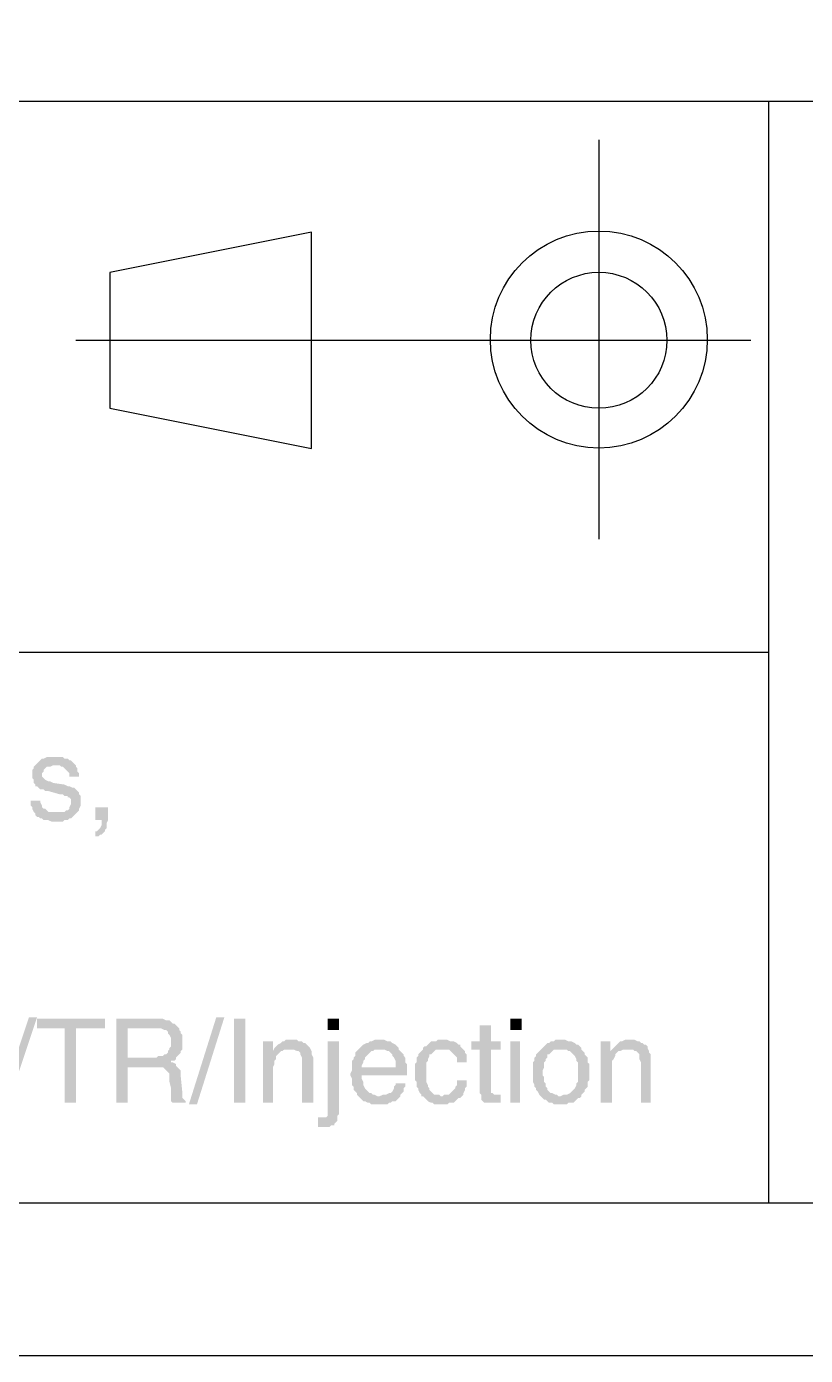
# Model space of a CAD drawing. Header units: inches. Extents: x 3613 to 8393, y -2205 to -794.
# Drawn here: x 5640.12 to 5661.89, y -1185.65 to -1148.52 of the extents above; entities that cross this region are included whole.
import ezdxf

# ---------------------------------------------------------------- set-up
doc = ezdxf.new("R2010")
doc.units = ezdxf.units.IN
doc.header["$MEASUREMENT"] = 0

msp = doc.modelspace()

# ---------------------------------------------------------------- hatches: boundary and pattern name
at = {"transparency": 33554559}
for points in [[(5640.914, -1168.93), (5640.688, -1168.93), (5640.598, -1168.975), (5640.553, -1168.975), (5640.508, -1169.02), (5640.462, -1169.065), (5640.417, -1169.111), (5640.372, -1169.156), (5640.327, -1169.201), (5640.327, -1169.246), (5640.282, -1169.291), (5640.282, -1169.517), (5640.327, -1169.562), (5640.327, -1169.652), (5640.372, -1169.697), (5640.372, -1169.742), (5640.417, -1169.742), (5640.462, -1169.787), (5640.508, -1169.833), (5640.598, -1169.833), (5640.643, -1169.878), (5640.733, -1169.878), (5641.049, -1169.968), (5641.139, -1169.968), (5641.185, -1170.013), (5641.275, -1170.013), (5641.275, -1170.058), (5641.32, -1170.058), (5641.365, -1170.103), (5641.365, -1170.239), (5641.32, -1170.329), (5641.32, -1170.374), (5641.275, -1170.419), (5641.23, -1170.419), (5641.185, -1170.464), (5640.959, -1170.464), (5640.372, -1170.51), (5640.372, -1170.555), (5640.417, -1170.6), (5640.462, -1170.6), (5640.508, -1170.645), (5640.553, -1170.645), (5640.598, -1170.69), (5640.733, -1170.69), (5640.824, -1170.735), (5641.139, -1170.735), (5641.185, -1170.69), (5641.275, -1170.69), (5641.32, -1170.645), (5641.365, -1170.645), (5641.41, -1170.6), (5641.455, -1170.555), (5641.455, -1170.555), (5641.501, -1170.51), (5641.546, -1170.464), (5641.591, -1170.419), (5641.591, -1170.374), (5641.636, -1170.284), (5641.636, -1170.013), (5641.591, -1169.968), (5641.591, -1169.923), (5641.546, -1169.878), (5641.546, -1169.878), (5641.501, -1169.833), (5641.455, -1169.787), (5641.41, -1169.787), (5641.32, -1169.742), (5641.275, -1169.742), (5641.185, -1169.697), (5640.869, -1169.652), (5640.869, -1169.652), (5640.778, -1169.607), (5640.733, -1169.607), (5640.643, -1169.562), (5640.643, -1169.562), (5640.598, -1169.517), (5640.553, -1169.472), (5640.553, -1169.381), (5640.598, -1169.336), (5640.598, -1169.291), (5640.643, -1169.246), (5640.688, -1169.201), (5640.778, -1169.201), (5640.869, -1169.156), (5641.501, -1169.156), (5641.455, -1169.111), (5641.41, -1169.065), (5641.365, -1169.02), (5641.32, -1169.02), (5641.275, -1168.975), (5641.185, -1168.975), (5641.139, -1168.93), (5641.004, -1168.93)], [(5641.501, -1169.156), (5640.914, -1169.156), (5641.049, -1169.156), (5641.094, -1169.201), (5641.139, -1169.201), (5641.185, -1169.246), (5641.185, -1169.246), (5641.23, -1169.291), (5641.275, -1169.336), (5641.32, -1169.381), (5641.32, -1169.472), (5641.591, -1169.472), (5641.591, -1169.381), (5641.546, -1169.336), (5641.546, -1169.246), (5641.501, -1169.201)], [(5640.508, -1170.149), (5640.237, -1170.149), (5640.237, -1170.284), (5640.282, -1170.329), (5640.282, -1170.374), (5640.327, -1170.464), (5640.372, -1170.51), (5640.959, -1170.464), (5640.733, -1170.464), (5640.688, -1170.419), (5640.643, -1170.374), (5640.598, -1170.374), (5640.553, -1170.329), (5640.553, -1170.284), (5640.508, -1170.194)], [(5642.403, -1170.329), (5642.042, -1170.329), (5642.042, -1170.69), (5642.223, -1170.69), (5642.223, -1170.826), (5642.177, -1170.916), (5642.132, -1170.961), (5642.087, -1171.006), (5642.042, -1171.006), (5642.042, -1171.141), (5642.132, -1171.141), (5642.177, -1171.096), (5642.223, -1171.096), (5642.268, -1171.051), (5642.313, -1171.006), (5642.313, -1170.961), (5642.358, -1170.916), (5642.358, -1170.78), (5642.403, -1170.69), (5642.403, -1170.6)], [(5640.417, -1176.196), (5639.605, -1178.633), (5639.379, -1178.633), (5640.192, -1176.196)], [(5642.313, -1176.241), (5640.417, -1176.241), (5640.417, -1176.512), (5641.185, -1176.512), (5641.185, -1178.588), (5641.501, -1178.588), (5641.501, -1176.512), (5642.313, -1176.512), (5642.313, -1176.377)], [(5643.712, -1176.241), (5642.629, -1176.241), (5642.629, -1178.588), (5642.945, -1178.588), (5642.945, -1177.595), (5643.712, -1177.595), (5644.299, -1177.55), (5644.299, -1177.505), (5644.208, -1177.46), (5644.163, -1177.46), (5644.163, -1177.415), (5644.254, -1177.415), (5644.299, -1177.37), (5644.299, -1177.325), (5642.945, -1177.325), (5642.945, -1176.512), (5644.389, -1176.512), (5644.344, -1176.467), (5644.299, -1176.422), (5644.254, -1176.377), (5644.208, -1176.377), (5644.163, -1176.332), (5644.118, -1176.287), (5644.028, -1176.287), (5643.938, -1176.241), (5643.802, -1176.241)], [(5645.653, -1176.196), (5644.885, -1178.633), (5644.66, -1178.633), (5645.427, -1176.196)], [(5645.923, -1178.588), (5645.923, -1176.241), (5646.239, -1176.241), (5646.239, -1178.588)], [(5648.857, -1176.557), (5648.857, -1176.241), (5648.541, -1176.241), (5648.541, -1176.557)], [(5653.099, -1176.422), (5652.784, -1176.422), (5652.784, -1176.873), (5652.558, -1176.873), (5652.558, -1177.099), (5652.784, -1177.099), (5652.784, -1178.317), (5652.829, -1178.363), (5652.829, -1178.498), (5652.874, -1178.543), (5652.874, -1178.543), (5652.919, -1178.588), (5653.37, -1178.588), (5653.37, -1178.363), (5653.19, -1178.363), (5653.145, -1178.317), (5653.099, -1178.317), (5653.099, -1177.099), (5653.37, -1177.099), (5653.37, -1176.873), (5653.099, -1176.873)], [(5653.957, -1176.557), (5653.957, -1176.241), (5653.641, -1176.241), (5653.641, -1176.557)], [(5644.389, -1176.512), (5643.712, -1176.512), (5643.893, -1176.512), (5643.983, -1176.557), (5644.028, -1176.557), (5644.073, -1176.602), (5644.073, -1176.648), (5644.118, -1176.693), (5644.163, -1176.783), (5644.163, -1176.918), (5644.163, -1177.009), (5644.118, -1177.054), (5644.118, -1177.099), (5644.073, -1177.144), (5644.073, -1177.189), (5644.028, -1177.234), (5643.983, -1177.234), (5643.938, -1177.279), (5643.802, -1177.279), (5643.757, -1177.325), (5642.945, -1177.325), (5644.299, -1177.325), (5644.344, -1177.279), (5644.389, -1177.234), (5644.434, -1177.189), (5644.434, -1177.144), (5644.479, -1177.099), (5644.479, -1176.693), (5644.434, -1176.648), (5644.434, -1176.602), (5644.389, -1176.557)], [(5647.548, -1176.828), (5647.368, -1176.828), (5647.323, -1176.873), (5647.277, -1176.873), (5647.232, -1176.918), (5647.142, -1176.964), (5647.097, -1177.009), (5647.052, -1177.054), (5647.007, -1177.144), (5647.277, -1177.144), (5647.323, -1177.099), (5647.458, -1177.099), (5648.045, -1177.054), (5648, -1177.009), (5647.954, -1176.964), (5647.954, -1176.964), (5647.909, -1176.918), (5647.864, -1176.918), (5647.819, -1176.873), (5647.729, -1176.873), (5647.684, -1176.828), (5647.593, -1176.828)], [(5649.985, -1176.828), (5649.85, -1176.828), (5649.76, -1176.873), (5649.715, -1176.873), (5649.669, -1176.918), (5649.624, -1176.918), (5649.534, -1176.964), (5649.489, -1177.009), (5649.444, -1177.054), (5649.399, -1177.099), (5650.121, -1177.099), (5650.211, -1177.144), (5650.256, -1177.144), (5650.301, -1177.189), (5650.346, -1177.234), (5650.346, -1177.279), (5650.392, -1177.325), (5650.437, -1177.415), (5650.437, -1177.595), (5649.489, -1177.595), (5649.218, -1177.64), (5649.218, -1177.686), (5649.173, -1177.776), (5649.173, -1177.821), (5649.218, -1177.911), (5649.218, -1178.092), (5649.263, -1178.137), (5649.263, -1178.227), (5649.308, -1178.272), (5649.354, -1178.317), (5649.354, -1178.363), (5649.399, -1178.408), (5649.399, -1178.408), (5649.444, -1178.453), (5649.489, -1178.498), (5649.534, -1178.543), (5649.579, -1178.543), (5649.669, -1178.588), (5649.715, -1178.588), (5649.76, -1178.633), (5650.211, -1178.633), (5650.256, -1178.588), (5650.301, -1178.588), (5650.346, -1178.543), (5650.437, -1178.543), (5650.482, -1178.498), (5650.527, -1178.453), (5650.572, -1178.408), (5649.94, -1178.408), (5649.85, -1178.363), (5649.805, -1178.363), (5649.76, -1178.317), (5649.715, -1178.317), (5649.669, -1178.272), (5649.624, -1178.227), (5649.624, -1178.227), (5649.579, -1178.182), (5649.534, -1178.092), (5649.534, -1178.002), (5649.489, -1177.911), (5649.489, -1177.821), (5650.753, -1177.821), (5650.753, -1177.505), (5650.707, -1177.46), (5650.707, -1177.325), (5650.662, -1177.279), (5650.662, -1177.234), (5650.617, -1177.189), (5650.572, -1177.144), (5650.527, -1177.099), (5650.527, -1177.054), (5650.482, -1177.009), (5650.437, -1176.964), (5650.346, -1176.918), (5650.301, -1176.873), (5650.211, -1176.873), (5650.121, -1176.828), (5650.076, -1176.828)], [(5651.746, -1176.828), (5651.61, -1176.828), (5651.565, -1176.873), (5651.43, -1176.873), (5651.384, -1176.918), (5651.339, -1176.964), (5651.294, -1177.009), (5651.249, -1177.009), (5651.204, -1177.054), (5651.204, -1177.099), (5651.926, -1177.099), (5651.971, -1177.144), (5652.016, -1177.189), (5652.061, -1177.234), (5652.107, -1177.279), (5652.152, -1177.325), (5652.152, -1177.46), (5652.422, -1177.46), (5652.422, -1177.234), (5652.377, -1177.189), (5652.377, -1177.144), (5652.332, -1177.099), (5652.287, -1177.054), (5652.242, -1177.009), (5652.242, -1176.964), (5652.197, -1176.964), (5652.152, -1176.918), (5652.061, -1176.873), (5651.971, -1176.873), (5651.881, -1176.828), (5651.836, -1176.828)], [(5655.04, -1176.828), (5654.905, -1176.828), (5654.86, -1176.873), (5654.769, -1176.873), (5654.724, -1176.918), (5654.679, -1176.918), (5654.634, -1176.964), (5654.589, -1177.009), (5654.544, -1177.054), (5654.499, -1177.099), (5654.499, -1177.099), (5654.453, -1177.144), (5654.408, -1177.189), (5654.363, -1177.234), (5654.363, -1177.279), (5654.318, -1177.325), (5654.318, -1177.415), (5654.273, -1177.46), (5654.273, -1177.731), (5654.273, -1178.002), (5654.318, -1178.092), (5654.318, -1178.137), (5654.363, -1178.182), (5654.363, -1178.227), (5654.408, -1178.272), (5654.453, -1178.363), (5654.499, -1178.408), (5655.04, -1178.408), (5654.995, -1178.408), (5654.95, -1178.363), (5654.905, -1178.363), (5654.814, -1178.317), (5654.769, -1178.317), (5654.724, -1178.272), (5654.679, -1178.227), (5654.679, -1178.182), (5654.634, -1178.137), (5654.634, -1178.047), (5654.589, -1178.002), (5654.589, -1177.866), (5654.544, -1177.821), (5654.544, -1177.686), (5654.589, -1177.595), (5654.589, -1177.46), (5654.634, -1177.415), (5654.634, -1177.37), (5654.679, -1177.325), (5654.679, -1177.234), (5654.724, -1177.234), (5654.769, -1177.189), (5654.814, -1177.144), (5654.86, -1177.099), (5655.04, -1177.099), (5655.627, -1177.054), (5655.582, -1177.009), (5655.537, -1176.964), (5655.491, -1176.964), (5655.446, -1176.918), (5655.356, -1176.873), (5655.266, -1176.873), (5655.176, -1176.828), (5655.13, -1176.828)], [(5656.981, -1176.828), (5656.845, -1176.828), (5656.755, -1176.873), (5656.71, -1176.873), (5656.665, -1176.918), (5656.62, -1176.964), (5656.575, -1177.009), (5656.53, -1177.054), (5656.439, -1177.144), (5656.71, -1177.144), (5656.8, -1177.099), (5656.936, -1177.099), (5657.477, -1177.054), (5657.477, -1177.009), (5657.432, -1176.964), (5657.387, -1176.964), (5657.342, -1176.918), (5657.297, -1176.918), (5657.252, -1176.873), (5657.207, -1176.873), (5657.116, -1176.828), (5657.071, -1176.828)], [(5647.007, -1176.873), (5646.736, -1176.873), (5646.736, -1178.588), (5647.007, -1178.588), (5647.007, -1177.686), (5647.007, -1177.595), (5647.052, -1177.505), (5647.052, -1177.415), (5647.097, -1177.37), (5647.097, -1177.279), (5647.142, -1177.234), (5647.142, -1177.234), (5647.187, -1177.189), (5647.232, -1177.144), (5647.007, -1177.144)], [(5648.045, -1177.054), (5647.458, -1177.099), (5647.593, -1177.099), (5647.684, -1177.144), (5647.729, -1177.144), (5647.774, -1177.189), (5647.774, -1177.234), (5647.819, -1177.325), (5647.819, -1178.588), (5648.135, -1178.588), (5648.135, -1177.325), (5648.09, -1177.234), (5648.09, -1177.144)], [(5648.857, -1176.873), (5648.541, -1176.873), (5648.541, -1178.949), (5648.496, -1178.994), (5648.27, -1178.994), (5648.27, -1179.265), (5648.586, -1179.265), (5648.631, -1179.22), (5648.722, -1179.22), (5648.722, -1179.175), (5648.767, -1179.13), (5648.812, -1179.085), (5648.812, -1178.949), (5648.857, -1178.904), (5648.857, -1178.814)], [(5649.399, -1177.099), (5649.399, -1177.099), (5649.354, -1177.144), (5649.308, -1177.189), (5649.308, -1177.279), (5649.263, -1177.325), (5649.263, -1177.37), (5649.218, -1177.415), (5649.218, -1177.64), (5649.489, -1177.595), (5649.489, -1177.55), (5649.534, -1177.46), (5649.534, -1177.415), (5649.579, -1177.37), (5649.579, -1177.325), (5649.624, -1177.279), (5649.669, -1177.234), (5649.715, -1177.189), (5649.76, -1177.144), (5649.805, -1177.144), (5649.85, -1177.099), (5649.985, -1177.099)], [(5651.204, -1177.099), (5651.159, -1177.144), (5651.114, -1177.189), (5651.069, -1177.234), (5651.069, -1177.279), (5651.023, -1177.325), (5651.023, -1177.46), (5650.978, -1177.505), (5650.978, -1177.956), (5651.023, -1178.002), (5651.023, -1178.137), (5651.069, -1178.182), (5651.069, -1178.227), (5651.114, -1178.317), (5651.159, -1178.363), (5651.159, -1178.408), (5651.746, -1178.408), (5651.7, -1178.408), (5651.655, -1178.363), (5651.52, -1178.363), (5651.475, -1178.317), (5651.43, -1178.272), (5651.384, -1178.227), (5651.384, -1178.182), (5651.339, -1178.137), (5651.339, -1178.092), (5651.294, -1178.002), (5651.294, -1177.46), (5651.339, -1177.415), (5651.339, -1177.37), (5651.384, -1177.279), (5651.384, -1177.234), (5651.43, -1177.234), (5651.475, -1177.189), (5651.52, -1177.144), (5651.565, -1177.099), (5651.746, -1177.099)], [(5653.912, -1178.588), (5653.912, -1176.873), (5653.641, -1176.873), (5653.641, -1178.588)], [(5655.627, -1177.054), (5655.04, -1177.099), (5655.221, -1177.099), (5655.266, -1177.144), (5655.311, -1177.144), (5655.356, -1177.189), (5655.401, -1177.234), (5655.446, -1177.279), (5655.491, -1177.37), (5655.491, -1177.415), (5655.537, -1177.46), (5655.537, -1178.002), (5655.491, -1178.047), (5655.491, -1178.092), (5655.446, -1178.182), (5655.401, -1178.227), (5655.401, -1178.227), (5655.356, -1178.272), (5655.311, -1178.317), (5655.221, -1178.363), (5655.13, -1178.363), (5655.04, -1178.408), (5654.499, -1178.408), (5654.544, -1178.453), (5654.589, -1178.498), (5654.634, -1178.498), (5654.679, -1178.543), (5654.724, -1178.588), (5654.814, -1178.588), (5654.86, -1178.633), (5655.221, -1178.633), (5655.266, -1178.588), (5655.401, -1178.588), (5655.446, -1178.543), (5655.491, -1178.498), (5655.537, -1178.453), (5655.582, -1178.453), (5655.627, -1178.408), (5655.627, -1178.363), (5655.672, -1178.317), (5655.717, -1178.272), (5655.717, -1178.227), (5655.762, -1178.182), (5655.807, -1178.137), (5655.807, -1178.002), (5655.853, -1177.956), (5655.853, -1177.731), (5655.853, -1177.505), (5655.807, -1177.46), (5655.807, -1177.325), (5655.762, -1177.279), (5655.717, -1177.234), (5655.717, -1177.189), (5655.672, -1177.144), (5655.627, -1177.099)], [(5656.439, -1176.873), (5656.168, -1176.873), (5656.168, -1178.588), (5656.484, -1178.588), (5656.484, -1177.686), (5656.484, -1177.415), (5656.53, -1177.37), (5656.575, -1177.279), (5656.575, -1177.234), (5656.575, -1177.234), (5656.62, -1177.189), (5656.665, -1177.144), (5656.439, -1177.144)], [(5657.477, -1177.054), (5656.936, -1177.099), (5657.071, -1177.099), (5657.116, -1177.144), (5657.161, -1177.144), (5657.207, -1177.189), (5657.207, -1177.189), (5657.252, -1177.234), (5657.252, -1177.37), (5657.297, -1177.46), (5657.297, -1178.588), (5657.568, -1178.588), (5657.568, -1177.234), (5657.522, -1177.189), (5657.522, -1177.144)], [(5644.299, -1177.55), (5643.712, -1177.595), (5643.938, -1177.595), (5643.983, -1177.64), (5644.028, -1177.686), (5644.028, -1177.686), (5644.073, -1177.731), (5644.118, -1177.776), (5644.118, -1178.002), (5644.163, -1178.182), (5644.163, -1178.453), (5644.163, -1178.543), (5644.208, -1178.588), (5644.569, -1178.588), (5644.569, -1178.543), (5644.524, -1178.498), (5644.479, -1178.453), (5644.479, -1178.317), (5644.434, -1177.866), (5644.434, -1177.686), (5644.389, -1177.64), (5644.344, -1177.595)], [(5652.422, -1177.956), (5652.152, -1177.956), (5652.152, -1178.092), (5652.107, -1178.137), (5652.107, -1178.182), (5652.061, -1178.227), (5652.016, -1178.272), (5651.971, -1178.317), (5651.926, -1178.363), (5651.791, -1178.363), (5651.746, -1178.408), (5651.159, -1178.408), (5651.204, -1178.408), (5651.249, -1178.453), (5651.294, -1178.498), (5651.339, -1178.543), (5651.43, -1178.588), (5651.475, -1178.588), (5651.52, -1178.633), (5651.881, -1178.633), (5651.926, -1178.588), (5652.061, -1178.588), (5652.107, -1178.543), (5652.152, -1178.498), (5652.197, -1178.453), (5652.242, -1178.453), (5652.287, -1178.408), (5652.332, -1178.363), (5652.332, -1178.317), (5652.377, -1178.227), (5652.377, -1178.182), (5652.422, -1178.137), (5652.422, -1178.047)], [(5650.707, -1178.047), (5650.437, -1178.047), (5650.437, -1178.092), (5650.392, -1178.137), (5650.392, -1178.182), (5650.346, -1178.272), (5650.301, -1178.317), (5650.256, -1178.317), (5650.166, -1178.363), (5650.076, -1178.363), (5649.985, -1178.408), (5650.572, -1178.408), (5650.572, -1178.363), (5650.617, -1178.317), (5650.662, -1178.272), (5650.662, -1178.182), (5650.707, -1178.137)]]:
    msp.add_hatch(color=256, dxfattribs=at).paths.add_polyline_path(points)

# ---------------------------------------------------------------- linework, layer by layer
msp.add_line((5298.974, -1181.386), (5708.23, -1181.386))
for points in [[(5712.268, -1185.646), (5712.268, -888.646), (5292.268, -888.646), (5292.268, -1185.646)], [(5642.448, -1155.39), (5642.448, -1159.181), (5648.09, -1160.31), (5648.09, -1154.262)]]:
    msp.add_lwpolyline(points, close=True)
for points in [[(5311.792, -1150.606), (5708.23, -1150.606)], [(5660.862, -1150.606), (5660.862, -1181.386)], [(5656.123, -1162.837), (5656.123, -1151.689)], [(5641.501, -1157.286), (5660.366, -1157.286)], [(5311.792, -1165.996), (5660.862, -1165.996)]]:
    msp.add_lwpolyline(points)
for centre, radius in [((5656.117, -1157.264), 3.031), ((5656.119, -1157.285), 1.9)]:
    msp.add_circle(centre, radius)

doc.saveas('drawing.dxf')
